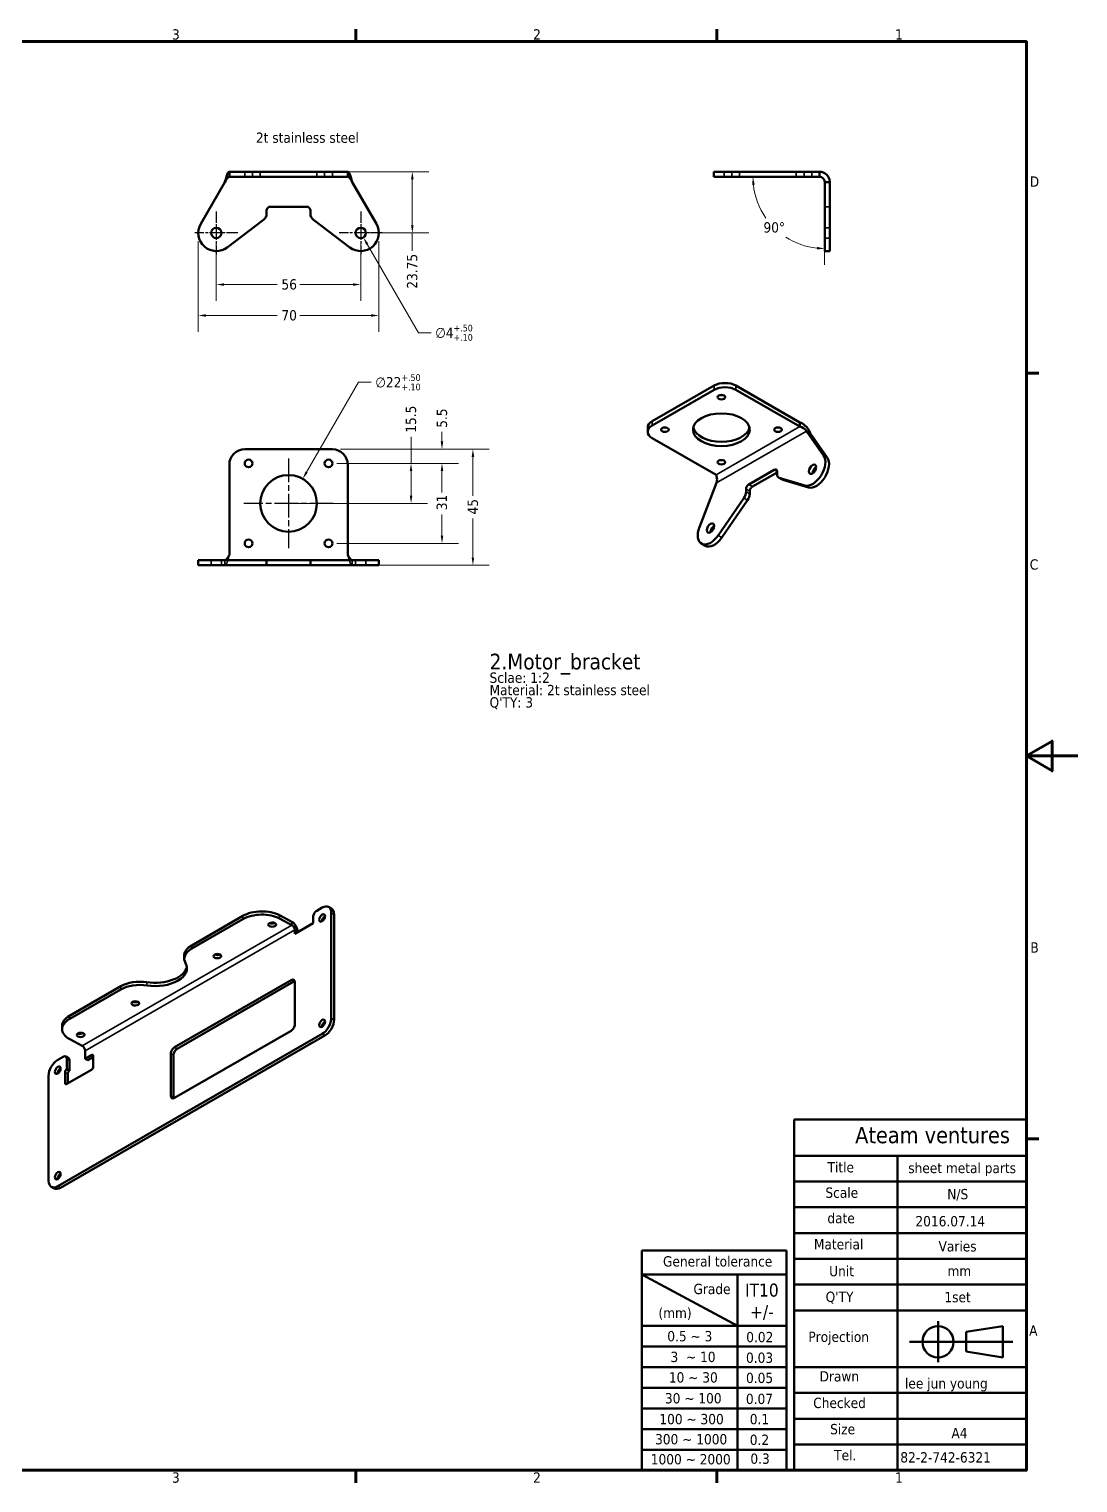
# Model space of a CAD drawing. Header units: millimetres. Extents: x 0 to 840, y 0 to 594.
# Drawn here: x 433 to 840, y 15 to 579 of the extents above; entities that cross this region are included whole.
import ezdxf
from ezdxf.enums import TextEntityAlignment as Align

# ---------------------------------------------------------------- set-up
doc = ezdxf.new("R2010")
doc.units = ezdxf.units.MM
doc.header["$LTSCALE"] = 2
doc.linetypes.add('CHAIN', pattern=[0.7087, 0.4724, -0.0591, 0.1181, -0.0591])
doc.linetypes.add('DASHED', pattern=[0.2067, 0.1654, -0.0413])
for name, color, linetype, lineweight in [('Border (ANSI)', 7, 'Continuous', 70), ('Center Mark (ANSI)', 7, 'Continuous', 25), ('Dimension (ANSI)', 7, 'Continuous', 25), ('Hidden (ANSI)', 7, 'DASHED', 35), ('Symbol (ANSI)', 7, 'Continuous', 25), ('Title (ANSI)', 7, 'Continuous', 50), ('Visible (ANSI)', 7, 'Continuous', 50), ('Visible Narrow (ANSI)', 7, 'Continuous', 35)]:
    doc.layers.add(name, color=color, linetype=linetype, lineweight=lineweight)
doc.styles.add('Note Text (ANSI)', font='tahoma.ttf')
doc.dimstyles.new('Default - mm (ANSI)', dxfattribs={"dimscale": 2, "dimtxt": 2, "dimasz": 1.5, "dimexe": 3.175, "dimexo": 1.6002, "dimgap": 0.8, "dimtad": 0, "dimtoh": 1, "dimrnd": 1e-08, "dimzin": 12, "dimdsep": 46, "dimtxsty": 'Note Text (ANSI)', "dimcen": 0.09, "dimdle": 10, "dimclrd": 256, "dimclre": 256, "dimclrt": 256, "dimadec": 1, "dimazin": 3, "dimtfac": 0.65, "dimtofl": 0, "dimtmove": 0, "dimatfit": 3, "dimfxl": 0, "dimtolj": 1, "dimtzin": 4, "dimlwd": 15, "dimlwe": 15, "dimarcsym": 0})

# ---------------------------------------------------------------- blocks, each defined once
blk = doc.blocks.new('Borders Default Border')
at = {"layer": 'Border (ANSI)'}
for p, q in [((280, 287), (280, 289.4)), ((350, 287), (350, 289.4)), ((410, 222.75), (412.4, 222.75)), ((410, 74.25), (412.4, 74.25)), ((280, 10), (280, 7.6)), ((350, 10), (350, 7.6))]:
    blk.add_line(p, q, dxfattribs=at)
at = {"layer": 'Border (ANSI)', "flags": 128}
for points in [[(10, 10), (10, 287), (410, 287), (410, 10), (10, 10)], [(420, 148.5), (410, 148.5), (415, 151.39), (415, 145.61), (410, 148.5)]]:
    blk.add_lwpolyline(points, dxfattribs=at)
at = {"layer": 'Border (ANSI)', "char_height": 2, "attachment_point": 7, "style": 'Note Text (ANSI)'}
for s, insert in [('3', (244.38, 287.36)), ('2', (314.39, 287.4)), ('1', (384.55, 287.4)), ('D', (410.67, 258.87)), ('C', (410.66, 184.59)), ('B', (410.79, 110.37)), ('A', (410.55, 36.12)), ('3', (244.38, 7.56)), ('2', (314.39, 7.6)), ('1', (384.55, 7.6))]:
    blk.add_mtext(s, dxfattribs=dict(at, insert=insert))
blk = doc.blocks.new('Title Blocks ANSI - Large')
at = {"layer": 'Title (ANSI)'}
for p, q in [((213.43, -53.73), (168.43, -53.73)), ((168.43, -53.73), (168.43, -121.73)), ((213.43, -121.73), (213.43, -53.73)), ((168.43, -60.73), (213.43, -60.73)), ((188.43, -60.73), (188.43, -121.73)), ((168.43, -65.73), (213.43, -65.73)), ((168.43, -70.73), (213.43, -70.73)), ((168.43, -75.73), (213.43, -75.73)), ((138.87, -79.09), (138.87, -121.73)), ((166.93, -79.09), (138.87, -79.09)), ((138.87, -79.09), (166.93, -79.09)), ((166.93, -83.74), (166.93, -79.09)), ((168.43, -80.73), (213.43, -80.73)), ((138.87, -83.74), (166.93, -83.74)), ((138.87, -83.74), (157.45, -93.73)), ((157.45, -83.74), (157.45, -121.73)), ((166.93, -83.74), (166.93, -121.73)), ((168.43, -85.73), (213.43, -85.73)), ((168.43, -90.73), (213.43, -90.73)), ((196.31, -92.79), (196.31, -100.79)), ((138.87, -93.73), (166.93, -93.73)), ((208.89, -93.78), (201.74, -94.91)), ((201.74, -94.91), (201.74, -98.69)), ((208.89, -93.78), (208.89, -99.84)), ((138.87, -97.73), (166.93, -97.73)), ((190.81, -96.83), (210.84, -96.83)), ((208.89, -99.84), (201.74, -98.69)), ((138.87, -101.73), (166.93, -101.73)), ((168.43, -101.73), (213.43, -101.73)), ((138.87, -105.73), (166.93, -105.73)), ((168.43, -106.73), (213.43, -106.73)), ((138.87, -109.73), (166.93, -109.73)), ((168.43, -111.73), (213.43, -111.73)), ((138.87, -113.73), (166.93, -113.73)), ((138.87, -117.73), (166.93, -117.73)), ((168.43, -116.73), (213.43, -116.73)), ((138.87, -121.73), (166.93, -121.73)), ((168.43, -121.73), (166.93, -121.73)), ((168.43, -121.73), (213.43, -121.73))]:
    blk.add_line(p, q, dxfattribs=at)
blk.add_circle((196.31, -96.83), 3.03, dxfattribs=at)
at = {"layer": 'Title (ANSI)', "style": 'Note Text (ANSI)'}
for s, p in [('2016.07.14', (191.93, -75.03)), ('Varies', (196.42, -79.9)), ('mm', (198.14, -84.68)), ('1set', (197.55, -89.75)), ('lee jun young', (189.91, -106.47))]:
    blk.add_text(s, height=2, dxfattribs=at).set_placement(p, align=Align.BOTTOM_LEFT)
for s, p in [('Drawn', (173.35, -102.51)), ('Checked', (172.12, -107.66))]:
    blk.add_text(s, height=2, dxfattribs=at).set_placement(p, align=Align.TOP_LEFT)
at = {"layer": 'Title (ANSI)', "attachment_point": 1, "style": 'Note Text (ANSI)'}
for s, insert, char_height in [('\\fTahoma|b0|i0;\\H3.1750;Ateam ventures', (180.25, -55.14), 3.175), ('\\fTahoma|b0|i0;Scale', (174.48, -66.9), 2), ('\\fTahoma|b0|i0;N/S', (198.11, -67.18), 2), ('\\fTahoma|b0|i0;date', (174.86, -71.84), 2), ('\\fTahoma|b0|i0;Material', (172.26, -76.9), 2), ('\\fTahoma|b0|i0;General tolerance', (143, -80.22), 2), ('\\fTahoma|b0|i0;Unit', (175.21, -82.1), 2), ('\\fTahoma|b0|i0;Grade', (148.9, -85.57), 2), ("\\fTahoma|b0|i0;Q'TY", (174.53, -87.09), 2), ('\\fTahoma|b0|i0;0.5 ~ 3', (143.83, -94.72), 2), ('\\fTahoma|b0|i0;0.02', (159.13, -94.9), 2), ('\\fTahoma|b0|i0;Projection', (171.17, -94.84), 2), ('\\fTahoma|b0|i0;0.05', (159.09, -102.81), 2), ('\\fTahoma|b0|i0;30 ~ 100', (143.37, -106.76), 2), ('\\fTahoma|b0|i0;0.07', (159.07, -106.88), 2), ('\\fTahoma|b0|i0;100 ~ 300', (142.29, -110.8), 2), ('\\fTahoma|b0|i0;0.1', (159.82, -110.8), 2), ('\\fTahoma|b0|i0;Size', (175.4, -112.74), 2), ('\\fTahoma|b0|i0;300 ~ 1000', (141.46, -114.7), 2), ('\\fTahoma|b0|i0;A4', (198.91, -113.51), 2), ('\\fTahoma|b0|i0;Tel.', (176.18, -117.79), 2), ('\\fTahoma|b0|i0;82-2-742-6321', (189, -118.22), 2), ('\\fTahoma|b0|i0;1000 ~ 2000', (140.63, -118.58), 2)]:
    blk.add_mtext(s, dxfattribs=dict(at, insert=insert, char_height=char_height))
at = {"layer": 'Title (ANSI)', "char_height": 2, "attachment_point": 1, "style": 'Note Text (ANSI)'}
for s, insert, width in [('\\fTahoma|b0|i0;Title', (174.89, -61.97), 7.6254), ('sheet metal parts', (190.54, -62.11), 21.1475), ('\\fTahoma|b0|i0;(mm)', (142.11, -90.22), 7.6672), ('\\fTahoma|b0|i0;3  ~ 10', (144.45, -98.74), 9.081), ('\\fTahoma|b0|i0;0.03', (159.09, -98.9), 5.5653), ('\\fTahoma|b0|i0;10 ~ 30', (144.13, -102.72), 10.501), ('\\fTahoma|b0|i0;0.2', (159.82, -114.81), 5.4674), ('\\fTahoma|b0|i0;0.3', (159.94, -118.47), 5.7083)]:
    blk.add_mtext(s, dxfattribs=dict(at, insert=insert, width=width))
at = {"layer": 'Title (ANSI)', "insert": (162.16, -85.52), "char_height": 2.54, "attachment_point": 2, "line_spacing_factor": 0.987884, "style": 'Note Text (ANSI)'}
blk.add_mtext('\\fTahoma|b0|i0;\\H2.5400;IT10\\P+/-', dxfattribs=at)
blk = doc.blocks.new('*D16')
at = {"layer": 'Defpoints', "color": 0, "transparency": 16777216}
for p in [(550.89, 415.95), (540.94, 370.95), (605.43, 370.95)]:
    blk.add_point(p, dxfattribs=at)
at = {"layer": 'Dimension (ANSI)', "lineweight": 15, "transparency": 16777216}
for p, q in [((554.09, 415.95), (611.78, 415.95)), ((605.43, 412.95), (605.43, 397.85)), ((605.43, 373.95), (605.43, 389.04)), ((544.14, 370.95), (611.78, 370.95))]:
    blk.add_line(p, q, dxfattribs=at)
at = {"layer": 'Dimension (ANSI)', "transparency": 16777216}
for points in [[(604.93, 412.95), (605.93, 412.95), (605.43, 415.95)], [(604.93, 373.95), (605.93, 373.95), (605.43, 370.95)]]:
    blk.add_solid(points, dxfattribs=at)
at = {"layer": 'Dimension (ANSI)', "lineweight": 18, "transparency": 16777216, "insert": (603.39, 390.64), "char_height": 4, "attachment_point": 1, "rotation": 90, "style": 'Note Text (ANSI)'}
blk.add_mtext('\\A1;45', dxfattribs=at)
blk = doc.blocks.new('*D17')
at = {"layer": 'Defpoints', "color": 0, "transparency": 16777216}
for p in [(738.61, 521.56), (741.81, 521.56), (741.81, 518.36), (717.73, 507.65)]:
    blk.add_point(p, dxfattribs=at)
at = {"layer": 'Dimension (ANSI)', "lineweight": 15, "transparency": 16777216}
blk.add_line((741.81, 515.16), (741.81, 487.4), dxfattribs=at)
for start, end in [(186.1842, 215.0787), (237.0887, 263.8158)]:
    blk.add_arc((741.81, 521.56), 27.81, start, end, dxfattribs=at)
at = {"layer": 'Dimension (ANSI)', "transparency": 16777216}
for points in [[(713.67, 518.54), (714.67, 518.59), (714, 521.56)], [(738.84, 494.41), (738.79, 493.41), (741.81, 493.75)]]:
    blk.add_solid(points, dxfattribs=at)
at = {"layer": 'Dimension (ANSI)', "lineweight": 18, "transparency": 16777216, "insert": (718.08, 503.98), "char_height": 4, "attachment_point": 1, "style": 'Note Text (ANSI)'}
blk.add_mtext('\\A1;90°', dxfattribs=at)
blk = doc.blocks.new('*D18')
at = {"layer": 'Defpoints', "color": 0, "transparency": 16777216}
for p in [(498.94, 499.81), (568.94, 499.81), (568.94, 467.81)]:
    blk.add_point(p, dxfattribs=at)
at = {"layer": 'Dimension (ANSI)', "lineweight": 15, "transparency": 16777216}
for p, q in [((498.94, 496.61), (498.94, 461.46)), ((568.94, 496.61), (568.94, 461.46)), ((501.94, 467.81), (529.58, 467.81)), ((565.94, 467.81), (538.3, 467.81))]:
    blk.add_line(p, q, dxfattribs=at)
at = {"layer": 'Dimension (ANSI)', "transparency": 16777216}
for points in [[(501.94, 468.31), (501.94, 467.31), (498.94, 467.81)], [(565.94, 468.31), (565.94, 467.31), (568.94, 467.81)]]:
    blk.add_solid(points, dxfattribs=at)
at = {"layer": 'Dimension (ANSI)', "lineweight": 18, "transparency": 16777216, "insert": (531.18, 469.89), "char_height": 4, "attachment_point": 1, "style": 'Note Text (ANSI)'}
blk.add_mtext('\\A1;70', dxfattribs=at)
blk = doc.blocks.new('*D19')
at = {"layer": 'Defpoints', "color": 0, "transparency": 16777216}
for p in [(505.94, 499.81), (561.94, 499.81), (561.94, 479.81)]:
    blk.add_point(p, dxfattribs=at)
at = {"layer": 'Dimension (ANSI)', "lineweight": 15, "transparency": 16777216}
for p, q in [((505.94, 496.61), (505.94, 473.46)), ((561.94, 496.61), (561.94, 473.46)), ((508.94, 479.81), (529.6, 479.81)), ((558.94, 479.81), (538.29, 479.81))]:
    blk.add_line(p, q, dxfattribs=at)
at = {"layer": 'Dimension (ANSI)', "transparency": 16777216}
for points in [[(508.94, 480.31), (508.94, 479.31), (505.94, 479.81)], [(558.94, 480.31), (558.94, 479.31), (561.94, 479.81)]]:
    blk.add_solid(points, dxfattribs=at)
at = {"layer": 'Dimension (ANSI)', "lineweight": 18, "transparency": 16777216, "insert": (531.2, 481.89), "char_height": 4, "attachment_point": 1, "style": 'Note Text (ANSI)'}
blk.add_mtext('\\A1;56', dxfattribs=at)
blk = doc.blocks.new('*D20')
at = {"layer": 'Defpoints', "color": 0, "transparency": 16777216}
for p in [(550.89, 523.56), (581.94, 523.56), (561.94, 499.81)]:
    blk.add_point(p, dxfattribs=at)
at = {"layer": 'Dimension (ANSI)', "lineweight": 15, "transparency": 16777216}
for p, q in [((554.09, 523.56), (588.29, 523.56)), ((581.94, 520.56), (581.94, 502.81)), ((565.14, 499.81), (588.29, 499.81)), ((581.94, 499.81), (581.94, 492.9))]:
    blk.add_line(p, q, dxfattribs=at)
at = {"layer": 'Dimension (ANSI)', "transparency": 16777216}
for points in [[(581.44, 520.56), (582.44, 520.56), (581.94, 523.56)], [(581.44, 502.81), (582.44, 502.81), (581.94, 499.81)]]:
    blk.add_solid(points, dxfattribs=at)
at = {"layer": 'Dimension (ANSI)', "lineweight": 18, "transparency": 16777216, "insert": (579.86, 478.2), "char_height": 4, "attachment_point": 1, "rotation": 90, "style": 'Note Text (ANSI)'}
blk.add_mtext('\\A1;23.75', dxfattribs=at)
blk = doc.blocks.new('*D21')
at = {"layer": 'Defpoints', "color": 0, "transparency": 16777216}
for p in [(549.44, 410.45), (549.44, 379.45), (593.44, 379.45)]:
    blk.add_point(p, dxfattribs=at)
at = {"layer": 'Dimension (ANSI)', "lineweight": 15, "transparency": 16777216}
for p, q in [((552.64, 410.45), (599.79, 410.45)), ((593.44, 407.45), (593.44, 399.2)), ((593.44, 382.45), (593.44, 390.7)), ((552.64, 379.45), (599.79, 379.45))]:
    blk.add_line(p, q, dxfattribs=at)
at = {"layer": 'Dimension (ANSI)', "transparency": 16777216}
for points in [[(592.94, 407.45), (593.94, 407.45), (593.44, 410.45)], [(592.94, 382.45), (593.94, 382.45), (593.44, 379.45)]]:
    blk.add_solid(points, dxfattribs=at)
at = {"layer": 'Dimension (ANSI)', "lineweight": 18, "transparency": 16777216, "insert": (591.36, 392.3), "char_height": 4, "attachment_point": 1, "rotation": 90, "style": 'Note Text (ANSI)'}
blk.add_mtext('\\A1;31', dxfattribs=at)
blk = doc.blocks.new('*D22')
at = {"layer": 'Defpoints', "color": 0, "transparency": 16777216}
for p in [(550.89, 415.95), (593.44, 415.95), (549.44, 410.45)]:
    blk.add_point(p, dxfattribs=at)
at = {"layer": 'Dimension (ANSI)', "lineweight": 15, "transparency": 16777216}
for p, q in [((593.44, 418.95), (593.44, 422.66)), ((554.09, 415.95), (599.79, 415.95)), ((552.64, 410.45), (599.79, 410.45)), ((593.44, 407.45), (593.44, 404.45))]:
    blk.add_line(p, q, dxfattribs=at)
at = {"layer": 'Dimension (ANSI)', "transparency": 16777216}
for points in [[(592.94, 418.95), (593.94, 418.95), (593.44, 415.95)], [(592.94, 407.45), (593.94, 407.45), (593.44, 410.45)]]:
    blk.add_solid(points, dxfattribs=at)
at = {"layer": 'Dimension (ANSI)', "lineweight": 18, "transparency": 16777216, "insert": (591.4, 424.26), "char_height": 4, "attachment_point": 1, "rotation": 90, "style": 'Note Text (ANSI)'}
blk.add_mtext('\\A1;5.5', dxfattribs=at)
blk = doc.blocks.new('*D23')
at = {"layer": 'Defpoints', "color": 0, "transparency": 16777216}
for p in [(549.44, 410.45), (581.44, 410.45), (533.94, 394.95)]:
    blk.add_point(p, dxfattribs=at)
at = {"layer": 'Dimension (ANSI)', "lineweight": 15, "transparency": 16777216}
for p, q in [((581.44, 410.45), (581.44, 420.74)), ((552.64, 410.45), (587.79, 410.45)), ((581.44, 397.95), (581.44, 407.45)), ((537.14, 394.95), (587.79, 394.95))]:
    blk.add_line(p, q, dxfattribs=at)
at = {"layer": 'Dimension (ANSI)', "transparency": 16777216}
for points in [[(580.94, 407.45), (581.94, 407.45), (581.44, 410.45)], [(580.94, 397.95), (581.94, 397.95), (581.44, 394.95)]]:
    blk.add_solid(points, dxfattribs=at)
at = {"layer": 'Dimension (ANSI)', "lineweight": 18, "transparency": 16777216, "insert": (579.39, 422.34), "char_height": 4, "attachment_point": 1, "rotation": 90, "style": 'Note Text (ANSI)'}
blk.add_mtext('\\A1;15.5', dxfattribs=at)
blk = doc.blocks.new('*D39')
at = {"layer": 'Defpoints', "color": 0, "transparency": 16777216}
for p in [(560.94, 501.54), (562.94, 498.08)]:
    blk.add_point(p, dxfattribs=at)
at = {"layer": 'Dimension (ANSI)', "lineweight": 15, "transparency": 16777216}
for p, q in [((561.76, 499.81), (562.12, 499.81)), ((561.94, 499.63), (561.94, 499.99)), ((584.29, 461.1), (564.44, 495.48)), ((589.22, 461.1), (584.29, 461.1))]:
    blk.add_line(p, q, dxfattribs=at)
at = {"layer": 'Dimension (ANSI)', "transparency": 16777216}
blk.add_solid([(564.88, 495.73), (564.01, 495.23), (562.94, 498.08)], dxfattribs=at)
at = {"layer": 'Dimension (ANSI)', "lineweight": 18, "transparency": 16777216, "insert": (590.82, 464.24), "char_height": 4, "attachment_point": 1, "style": 'Note Text (ANSI)'}
blk.add_mtext('\\A1;∅4{\\H2.600000;\\S+.50^ +.10;}', dxfattribs=at)
blk = doc.blocks.new('*D40')
at = {"layer": 'Defpoints', "color": 0, "transparency": 16777216}
for p in [(539.44, 404.47), (528.44, 385.42)]:
    blk.add_point(p, dxfattribs=at)
at = {"layer": 'Dimension (ANSI)', "lineweight": 15, "transparency": 16777216}
for p, q in [((561.05, 441.9), (540.94, 407.07)), ((565.98, 441.9), (561.05, 441.9)), ((533.76, 394.95), (534.12, 394.95)), ((533.94, 394.77), (533.94, 395.13))]:
    blk.add_line(p, q, dxfattribs=at)
at = {"layer": 'Dimension (ANSI)', "transparency": 16777216}
blk.add_solid([(540.51, 407.32), (541.38, 406.82), (539.44, 404.47)], dxfattribs=at)
at = {"layer": 'Dimension (ANSI)', "lineweight": 18, "transparency": 16777216, "insert": (567.58, 445.04), "char_height": 4, "attachment_point": 1, "style": 'Note Text (ANSI)'}
blk.add_mtext('\\A1;∅22{\\H2.600000;\\S+.50^ +.10;}', dxfattribs=at)

msp = doc.modelspace()

# ---------------------------------------------------------------- linework, layer by layer
at = {"layer": 'Center Mark (ANSI)', "linetype": 'CHAIN', "ltscale": 4.638536}
for p, q in [((505.9433, 508.1577), (505.9433, 491.4577)), ((561.9433, 508.1577), (561.9433, 491.4577)), ((514.2933, 499.8077), (497.5933, 499.8077)), ((570.2933, 499.8077), (553.5933, 499.8077))]:
    msp.add_line(p, q, dxfattribs=at)
at = {"layer": 'Center Mark (ANSI)', "linetype": 'CHAIN', "ltscale": 9.638264}
for p, q in [((533.9433, 412.2951), (533.9433, 377.5951)), ((551.2933, 394.9451), (516.5933, 394.9451))]:
    msp.add_line(p, q, dxfattribs=at)
at = {"layer": 'Hidden (ANSI)', "ltscale": 1.904597}
for p, q in [((516.9433, 521.5577), (516.9433, 523.5577)), ((519.9433, 521.5577), (519.9433, 523.5577)), ((522.9433, 521.5577), (522.9433, 523.5577)), ((544.9433, 521.5577), (544.9433, 523.5577)), ((547.9433, 521.5577), (547.9433, 523.5577)), ((550.9433, 521.5577), (550.9433, 523.5577)), ((702.8122, 521.5577), (702.8122, 523.5577)), ((705.8122, 521.5577), (705.8122, 523.5577)), ((708.8122, 521.5577), (708.8122, 523.5577)), ((730.8122, 521.5577), (730.8122, 523.5577)), ((733.8122, 521.5577), (733.8122, 523.5577)), ((736.8122, 521.5577), (736.8122, 523.5577)), ((743.8122, 510.0077), (741.8122, 510.0077)), ((743.8122, 501.8077), (741.8122, 501.8077)), ((743.8122, 497.8077), (741.8122, 497.8077)), ((503.9433, 370.9451), (503.9433, 372.9451)), ((507.9433, 370.9451), (507.9433, 372.9451)), ((509.2631, 372.9451), (509.2631, 370.9451)), ((558.6236, 370.9451), (558.6236, 372.9451)), ((559.9433, 370.9451), (559.9433, 372.9451)), ((563.9433, 370.9451), (563.9433, 372.9451))]:
    msp.add_line(p, q, dxfattribs=at)
at = {"layer": 'Hidden (ANSI)', "ltscale": 6.20188}
for points in [[(510.9951, 374.9451), (510.6312, 373.625), (510.2673, 372.325), (509.9034, 371.6008), (509.6899, 371.176), (509.4765, 370.9451), (509.2631, 370.9451)], [(558.6236, 370.9451), (558.2596, 370.9451), (557.8957, 371.647), (557.5318, 372.7508), (557.3184, 373.3981), (557.1049, 374.1709), (556.8915, 374.9451)]]:
    msp.add_open_spline(points, degree=3, knots=[0, 0, 0, 0, 0.99011606, 0.99011606, 0.99011606, 1.57079633, 1.57079633, 1.57079633, 1.57079633], dxfattribs=at)
at = {"layer": 'Visible (ANSI)'}
for p, q in [((499.8811, 503.3077), (509.2631, 519.5577)), ((510.9951, 523.5577), (516.9951, 523.5577)), ((510.9951, 523.5577), (510.9951, 521.5577)), ((516.9951, 521.5577), (510.9951, 521.5577)), ((550.8915, 523.5577), (516.9951, 523.5577)), ((550.8915, 521.5577), (516.9951, 521.5577)), ((550.8915, 523.5577), (556.8915, 523.5577)), ((556.8915, 521.5577), (550.8915, 521.5577)), ((556.8915, 521.5577), (556.8915, 523.5577)), ((558.6236, 519.5577), (568.0055, 503.3077)), ((698.8122, 523.5577), (704.8122, 523.5577)), ((698.8122, 523.5577), (698.8122, 521.5577)), ((704.8122, 521.5577), (698.8122, 521.5577)), ((739.8122, 523.5577), (704.8122, 523.5577)), ((739.8122, 521.5577), (704.8122, 521.5577)), ((739.8122, 521.5577), (739.8122, 523.5577)), ((741.8122, 519.5577), (741.8122, 503.3077)), ((743.8122, 519.5577), (741.8122, 519.5577)), ((743.8122, 503.3077), (743.8122, 519.5577)), ((525.4433, 508.5077), (525.4433, 507.2979)), ((540.9433, 510.0077), (526.9433, 510.0077)), ((542.4433, 507.2979), (542.4433, 508.5077)), ((524.2558, 504.9073), (510.1725, 494.2296)), ((557.7142, 494.2296), (543.6308, 504.9073)), ((741.8122, 492.8077), (741.8122, 503.3077)), ((743.8122, 503.3077), (743.8122, 492.8077)), ((743.8122, 492.8077), (741.8122, 492.8077)), ((698.9153, 440.6191), (674.947, 426.8167)), ((732.1494, 426.3673), (707.4006, 440.6191)), ((698.9153, 438.984), (674.947, 425.1816)), ((732.1494, 424.7322), (707.4006, 438.984)), ((673.1896, 422.7384), (673.1896, 424.3735)), ((732.1494, 424.7322), (732.1494, 426.3673)), ((734.7883, 422.988), (741.4223, 413.5231)), ((736.2025, 422.1736), (734.7883, 422.988)), ((699.6957, 406.0434), (674.947, 420.2952)), ((742.8366, 412.7087), (736.2025, 422.1736)), ((550.8915, 415.9451), (516.9951, 415.9451)), ((510.9951, 374.9451), (510.9951, 409.9451)), ((556.8915, 374.9451), (556.8915, 409.9451)), ((722.2865, 407.9811), (712.387, 402.2803)), ((713.8012, 401.4659), (723.3472, 406.9631)), ((723.3472, 406.3765), (723.3472, 407.3656)), ((693.2512, 385.7832), (699.8852, 402.8886)), ((711.3263, 400.4432), (711.3263, 399.4542)), ((725.3856, 404.184), (723.9714, 404.9984)), ((734.1453, 401.9108), (724.1869, 404.9056)), ((725.6011, 404.0913), (735.5595, 401.0964)), ((710.4866, 397.0162), (700.5282, 382.552)), ((701.9424, 381.7376), (711.9009, 396.2018)), ((712.7406, 398.6398), (712.7406, 399.6288)), ((695.4587, 378.5098), (694.0445, 379.3242)), ((498.9433, 372.9451), (510.1725, 372.9451)), ((498.9433, 370.9451), (498.9433, 372.9451)), ((524.2558, 372.9451), (510.1725, 372.9451)), ((524.2558, 372.9451), (525.4433, 372.9451)), ((525.4433, 370.9451), (525.4433, 372.9451)), ((526.9433, 372.9451), (525.4433, 372.9451)), ((540.9433, 372.9451), (526.9433, 372.9451)), ((542.4433, 372.9451), (540.9433, 372.9451)), ((542.4433, 372.9451), (543.6308, 372.9451)), ((542.4433, 372.9451), (542.4433, 370.9451)), ((557.7142, 372.9451), (543.6308, 372.9451)), ((557.7142, 372.9451), (568.9433, 372.9451)), ((568.9433, 370.9451), (568.9433, 372.9451)), ((510.1725, 370.9451), (498.9433, 370.9451)), ((510.1725, 370.9451), (524.2558, 370.9451)), ((525.4433, 370.9451), (524.2558, 370.9451)), ((525.4433, 370.9451), (526.9433, 370.9451)), ((526.9433, 370.9451), (540.9433, 370.9451)), ((540.9433, 370.9451), (542.4433, 370.9451)), ((543.6308, 370.9451), (542.4433, 370.9451)), ((543.6308, 370.9451), (557.7142, 370.9451)), ((568.9433, 370.9451), (557.7142, 370.9451)), ((546.991, 238.2002), (544.8697, 236.9787)), ((550.5469, 237.8346), (549.4862, 238.4454)), ((516.2405, 234.9779), (496.4247, 223.5667)), ((516.2775, 233.731), (496.4617, 222.3198)), ((535.2497, 232.6571), (530.3783, 235.2657)), ((530.4154, 234.0188), (535.2868, 231.4102)), ((543.4555, 232.1583), (536.3844, 228.0863)), ((543.4555, 234.5292), (543.4555, 232.1583)), ((550.5266, 236.1485), (550.5266, 195.3529)), ((551.5872, 194.7421), (551.5872, 235.5377)), ((536.3844, 228.0863), (536.3844, 229.5525)), ((537.4451, 228.9417), (537.4451, 228.6971)), ((493.4958, 219.4858), (493.5329, 218.2389)), ((489.7154, 184.0429), (534.9702, 210.1034)), ((536.0309, 209.4927), (490.7761, 183.4321)), ((536.3844, 209.2827), (536.3844, 192.9318)), ((468.8812, 207.7055), (449.0654, 196.2943)), ((468.9182, 206.4586), (449.1024, 195.0474)), ((446.1735, 190.9665), (446.1365, 192.2134)), ((546.991, 189.2292), (444.4606, 130.1858)), ((445.5212, 129.575), (548.0517, 188.6184)), ((449.0981, 187.1913), (453.9695, 184.5827)), ((534.9702, 190.4823), (489.7154, 164.4218)), ((448.6406, 179.8657), (447.5799, 180.4765)), ((455.0672, 182.725), (455.0672, 179.6237)), ((455.0672, 179.6237), (457.542, 181.0489)), ((458.2491, 180.6386), (458.2491, 176.5508)), ((488.3012, 165.2425), (488.3012, 181.5934)), ((489.3618, 180.9826), (489.3618, 164.6317)), ((446.5819, 180.3785), (444.4606, 179.1569)), ((447.9961, 175.5518), (447.9961, 179.5578)), ((449.0568, 174.941), (447.9961, 175.5518)), ((457.542, 175.3261), (447.9961, 169.8289)), ((449.0568, 178.947), (449.0568, 174.941)), ((455.0672, 179.6237), (456.1278, 179.0129)), ((458.2491, 180.2345), (456.1278, 179.0129)), ((440.925, 132.2376), (440.925, 173.0332)), ((447.289, 170.2393), (447.289, 174.327)), ((448.3496, 173.7162), (448.3496, 170.0325)), ((443.0261, 129.3298), (441.9654, 129.9406))]:
    msp.add_line(p, q, dxfattribs=at)
for centre, radius in [((505.9433, 499.8077), 2), ((561.9433, 499.8077), 2), ((518.4433, 410.4451), 1.5), ((549.4433, 410.4451), 1.5), ((533.9433, 394.9451), 11), ((518.4433, 379.4451), 1.5), ((549.4433, 379.4451), 1.5)]:
    msp.add_circle(centre, radius, dxfattribs=at)
for centre, radius, start, end in [((526.9433, 508.5077), 1.5, 90, 180), ((540.9433, 508.5077), 1.5, 0, 90), ((505.9433, 499.8077), 7, 150, 307.168594), ((522.4433, 507.2979), 3, 307.168594, 0), ((545.4433, 507.2979), 3, 180, 232.831406), ((561.9433, 499.8077), 7, 232.831406, 30), ((516.9951, 409.9451), 6, 90, 180), ((550.8915, 409.9451), 6, 0, 90)]:
    msp.add_arc(centre, radius, start, end, dxfattribs=at)
for centre, major_axis, ratio, start_param, end_param in [((703.158, 438.1759), (-6, 0), 0.5758617, 3.92699082, 5.49778714), ((703.158, 436.5408), (6, 0), 0.5758617, 0.78539816, 2.35619449), ((701.7804, 437.7898), (1.5, 0), 0.5758617, 4.38368757, 5.04109039), ((679.1896, 422.7384), (-6, 0), 0.5758617, 5.49778714, 7.06858347), ((679.1896, 424.3735), (-6, 0), 0.5758617, 5.49778714, 6.28318531), ((679.8601, 425.1668), (1.5, 0), 0.5758617, 4.38368757, 5.04109039), ((701.7804, 425.1668), (-11, 0), 0.5758617, 0.12942407, 3.01216859), ((723.7007, 425.1668), (1.5, 0), 0.5758617, 4.38368757, 5.04109039), ((701.7804, 412.5437), (1.5, 0), 0.5758617, 4.38368757, 5.04109039), ((737.1357, 408.1932), (3.4932, 6.0661), 0.57809312, 3.27634276, 6.01945221), ((738.55, 407.3788), (-3.4932, -6.0661), 0.57809312, 0.13475011, 2.87785956), ((722.2865, 406.7548), (0.7485, 1.2999), 0.57809312, 5.49585344, 7.06664976), ((725.4685, 407.5981), (-1.4971, -2.5998), 0.57809312, 5.49585344, 6.41793541), ((738.55, 407.3788), (-0.9981, -1.7332), 0.57809312, 3.92506456, 5.4997134), ((712.387, 401.054), (-0.7485, -1.2999), 0.57809312, 3.92505711, 5.49585344), ((713.8012, 400.2396), (0.7485, 1.2999), 0.57809312, 0.78346445, 2.35426078), ((726.8827, 406.7837), (-1.4971, -2.5998), 0.57809312, 0, 0.13475011), ((709.205, 398.2326), (-1.4971, -2.5998), 0.57809312, 1.4321788, 2.35426078), ((710.6192, 397.4182), (1.4971, 2.5998), 0.57809312, 4.57377146, 5.49585344), ((697.5378, 385.3902), (-3.4932, -6.0661), 0.57809312, 4.97225466, 7.71536411), ((698.952, 384.5759), (-0.9981, -1.7332), 0.57809312, 3.92506456, 5.4997134), ((698.952, 384.5759), (-3.4932, -6.0661), 0.57809312, 0, 1.4321788), ((523.3073, 231.1937), (-9.9956, -0.2967), 0.55533574, 3.91020134, 5.48099767), ((544.8697, 235.3436), (0.9981, 1.7332), 0.57809312, 0.78346445, 2.35426078), ((546.991, 234.1125), (2.4952, 4.3329), 0.57809312, 5.49585344, 7.06664976), ((548.0517, 233.5017), (2.4952, 4.3329), 0.57809312, 5.49585344, 6.28318531), ((523.3443, 229.9468), (9.9956, 0.2967), 0.55533574, 0.76860869, 2.33940502), ((527.5495, 232.8513), (1.4993, 0.0445), 0.55533574, 3.98778183, 5.43699613), ((535.3238, 230.1633), (-1.4971, 2.5998), 0.57809312, 3.92892453, 5.53462744), ((535.3238, 230.1633), (0.7485, -1.2999), 0.57809312, 0.78733187, 2.39303478), ((548.0517, 233.5835), (-0.7985, -1.3865), 0.57809312, 3.86458908, 5.56018888), ((503.5285, 218.5356), (-9.9956, -0.2967), 0.55533574, 5.48099767, 6.57744607), ((503.4914, 219.7825), (-9.9956, -0.2967), 0.55533574, 5.48099767, 6.28318531), ((506.3363, 220.6354), (1.4993, 0.0445), 0.55533574, 3.98778183, 5.43699613), ((482.6529, 215.6361), (11.8882, 0.3529), 0.55533574, 4.38454927, 6.18861058), ((482.69, 214.3892), (11.8882, 0.3529), 0.55533574, 4.38454927, 6.57744607), ((475.948, 203.9213), (-9.9956, -0.2967), 0.55533574, 4.38454927, 5.48099767), ((475.985, 202.6744), (9.9956, 0.2967), 0.55533574, 1.24295662, 2.33940502), ((534.9702, 208.4684), (0.9981, 1.7332), 0.57809312, 5.49585344, 7.06664976), ((536.0309, 207.8576), (0.9981, 1.7332), 0.57809312, 0.5577842, 0.78346445), ((474.5165, 202.3116), (1.4993, 0.0445), 0.55533574, 3.98778183, 5.43699613), ((456.1321, 192.5101), (-9.9956, -0.2967), 0.55533574, 5.48099767, 6.28318531), ((456.1691, 191.2632), (-9.9956, -0.2967), 0.55533574, 5.48099767, 7.051794), ((534.9702, 192.1174), (0.9981, 1.7332), 0.57809312, 3.92505711, 5.49585344), ((548.0517, 192.7061), (-0.7985, -1.3865), 0.57809312, 3.86458908, 5.56018888), ((546.991, 193.3169), (-2.4952, -4.3329), 0.57809312, 0.78346445, 2.35426078), ((548.0517, 192.7061), (2.4952, 4.3329), 0.57809312, 3.92505711, 5.49585344), ((453.3033, 190.0957), (1.4993, 0.0445), 0.55533574, 3.98778183, 5.43699613), ((446.5819, 178.7434), (0.9981, 1.7332), 0.57809312, 5.49585344, 7.06664976), ((454.0065, 183.3358), (0.7485, -1.2999), 0.57809312, 0.78733187, 2.39303478), ((457.542, 180.2314), (0.499, 0.8666), 0.57809312, 5.49585344, 7.06664976), ((489.7154, 182.4078), (-0.9981, -1.7332), 0.57809312, 3.92505711, 5.49585344), ((490.7761, 181.797), (0.9981, 1.7332), 0.57809312, 0.78346445, 2.35426078), ((444.4606, 175.0691), (2.4952, 4.3329), 0.57809312, 0.78346445, 2.35426078), ((445.5212, 174.5401), (-0.7985, -1.3865), 0.57809312, 3.86458908, 5.56018888), ((447.9961, 174.7342), (-0.499, -0.8666), 0.57809312, 3.92505711, 5.49585344), ((449.0568, 174.1234), (0.499, 0.8666), 0.57809312, 0.78346445, 2.35426078), ((447.6425, 178.1326), (0.9981, 1.7332), 0.57809312, 5.49585344, 6.28318531), ((457.542, 176.1436), (0.499, 0.8666), 0.57809312, 3.92505711, 5.49585344), ((447.9961, 170.6465), (-0.499, -0.8666), 0.57809312, 5.49585344, 7.06664976), ((489.7154, 166.0569), (-0.9981, -1.7332), 0.57809312, 5.49585344, 7.06664976), ((490.7761, 165.4461), (0.9981, 1.7332), 0.57809312, 2.35426078, 2.58380845), ((444.4606, 134.2735), (-2.4952, -4.3329), 0.57809312, 5.49585344, 7.06664976), ((445.5212, 133.6627), (-0.7985, -1.3865), 0.57809312, 3.86458908, 5.56018888), ((445.5212, 133.6627), (-2.4952, -4.3329), 0.57809312, 0, 0.78346445)]:
    msp.add_ellipse(centre, major_axis=major_axis, ratio=ratio, start_param=start_param, end_param=end_param, dxfattribs=at)
for centre, major_axis, ratio in [((701.7804, 436.1548), (-1.5, 0), 0.5758617), ((701.7804, 423.5317), (-11, 0), 0.5758617), ((679.8601, 423.5317), (-1.5, 0), 0.5758617), ((723.7007, 423.5317), (-1.5, 0), 0.5758617), ((701.7804, 410.9086), (-1.5, 0), 0.5758617), ((737.1357, 408.1932), (0.9981, 1.7332), 0.57809312), ((697.5378, 385.3902), (0.9981, 1.7332), 0.57809312), ((527.5865, 231.6044), (-1.4993, -0.0445), 0.55533574), ((546.991, 234.1943), (0.7985, 1.3865), 0.57809312), ((506.3733, 219.3885), (-1.4993, -0.0445), 0.55533574), ((474.5535, 201.0647), (-1.4993, -0.0445), 0.55533574), ((546.991, 193.3169), (0.7985, 1.3865), 0.57809312), ((453.3403, 188.8488), (-1.4993, -0.0445), 0.55533574), ((444.4606, 175.1509), (0.7985, 1.3865), 0.57809312), ((444.4606, 134.2735), (0.7985, 1.3865), 0.57809312)]:
    msp.add_ellipse(centre, major_axis=major_axis, ratio=ratio, dxfattribs=at)
for points, knots in [([(510.9951, 523.5577), (510.6312, 523.5577), (510.2673, 522.8558), (509.9034, 521.752), (509.6899, 521.1047), (509.4765, 520.3319), (509.2631, 519.5577)], [0, 0, 0, 0, 0.99011606, 0.99011606, 0.99011606, 1.57079633, 1.57079633, 1.57079633, 1.57079633]), ([(509.2631, 519.5577), (509.6959, 520.3426), (510.1286, 521.1041), (510.5614, 521.4049), (510.706, 521.5054), (510.8506, 521.5577), (510.9951, 521.5577)], [0, 0, 0, 0, 1.17745307, 1.17745307, 1.17745307, 1.57079633, 1.57079633, 1.57079633, 1.57079633]), ([(558.6236, 519.5577), (558.2596, 520.8778), (557.8957, 522.1778), (557.5318, 522.902), (557.3184, 523.3268), (557.1049, 523.5577), (556.8915, 523.5577)], [0, 0, 0, 0, 0.99011606, 0.99011606, 0.99011606, 1.57079633, 1.57079633, 1.57079633, 1.57079633]), ([(558.6236, 519.5577), (558.1908, 520.3426), (557.758, 521.1041), (557.3252, 521.4049), (557.1807, 521.5054), (557.0361, 521.5577), (556.8915, 521.5577)], [0, 0, 0, 0, 1.17745307, 1.17745307, 1.17745307, 1.57079633, 1.57079633, 1.57079633, 1.57079633]), ([(743.8122, 519.5577), (743.8122, 520.8778), (743.1103, 522.1778), (742.0065, 522.902), (741.3592, 523.3268), (740.5864, 523.5577), (739.8122, 523.5577)], [0, 0, 0, 0, 0.99011606, 0.99011606, 0.99011606, 1.57079633, 1.57079633, 1.57079633, 1.57079633]), ([(741.8122, 519.5577), (741.8122, 520.3426), (741.3037, 521.1041), (740.5787, 521.4049), (740.3365, 521.5054), (740.0744, 521.5577), (739.8122, 521.5577)], [0, 0, 0, 0, 1.17745307, 1.17745307, 1.17745307, 1.57079633, 1.57079633, 1.57079633, 1.57079633]), ([(736.2025, 422.1736), (735.9452, 423.1047), (735.1916, 424.3051), (734.1538, 425.1984), (733.5451, 425.7224), (732.8477, 426.1389), (732.1494, 426.3673)], [0, 0, 0, 0, 0.99011606, 0.99011606, 0.99011606, 1.57079633, 1.57079633, 1.57079633, 1.57079633]), ([(734.7883, 422.988), (734.4823, 423.4535), (733.8168, 424.1068), (732.9981, 424.4718), (732.7246, 424.5937), (732.437, 424.6843), (732.1494, 424.7322)], [0, 0, 0, 0, 1.17745307, 1.17745307, 1.17745307, 1.57079633, 1.57079633, 1.57079633, 1.57079633]), ([(699.8852, 402.8886), (700.1912, 403.7066), (700.1377, 404.7123), (699.9311, 405.4298), (699.862, 405.6694), (699.7789, 405.8777), (699.6957, 406.0434)], [0, 0, 0, 0, 1.17745307, 1.17745307, 1.17745307, 1.57079633, 1.57079633, 1.57079633, 1.57079633]), ([(509.2631, 372.9451), (509.6959, 372.9451), (510.1286, 373.4536), (510.5614, 374.1786), (510.706, 374.4208), (510.8506, 374.6829), (510.9951, 374.9451)], [0, 0, 0, 0, 1.17745307, 1.17745307, 1.17745307, 1.57079633, 1.57079633, 1.57079633, 1.57079633]), ([(558.6236, 372.9451), (558.1908, 372.9451), (557.758, 373.4536), (557.3252, 374.1786), (557.1807, 374.4208), (557.0361, 374.6829), (556.8915, 374.9451)], [0, 0, 0, 0, 1.17745307, 1.17745307, 1.17745307, 1.57079633, 1.57079633, 1.57079633, 1.57079633])]:
    msp.add_open_spline(points, degree=3, knots=knots, dxfattribs=at)
at = {"layer": 'Visible Narrow (ANSI)'}
for p, q in [((698.9153, 440.6191), (698.9153, 438.984)), ((707.4006, 438.984), (707.4006, 440.6191)), ((674.947, 425.1816), (674.947, 426.8167)), ((699.6957, 406.0434), (732.1494, 424.7322)), ((734.7883, 422.988), (699.8852, 402.8886)), ((742.8366, 412.7087), (741.4223, 413.5231)), ((723.3472, 407.3703), (722.2865, 407.9811)), ((712.7406, 399.6288), (711.3263, 400.4432)), ((713.8012, 401.4659), (712.387, 402.2803)), ((725.6011, 404.0913), (724.1869, 404.9056)), ((735.5595, 401.0964), (734.1453, 401.9108)), ((710.4866, 397.0162), (711.9009, 396.2018)), ((712.7406, 398.6398), (711.3263, 399.4542)), ((701.9424, 381.7376), (700.5282, 382.552)), ((453.9695, 184.5827), (535.2868, 231.4102)), ((516.2405, 234.9779), (516.2775, 233.731)), ((530.4154, 234.0188), (530.3783, 235.2657)), ((535.2868, 231.4102), (535.2497, 232.6571)), ((550.5266, 236.1485), (551.5872, 235.5377)), ((536.3844, 229.5525), (455.0672, 182.725)), ((537.4451, 228.9417), (536.3844, 229.5525)), ((496.4617, 222.3198), (496.4247, 223.5667)), ((479.0475, 208.0252), (479.0105, 209.2721)), ((534.9702, 210.1034), (536.0309, 209.4927)), ((468.8812, 207.7055), (468.9182, 206.4586)), ((449.1024, 195.0474), (449.0654, 196.2943)), ((551.5872, 194.7421), (550.5266, 195.3529)), ((546.991, 189.2292), (548.0517, 188.6184)), ((457.542, 181.0489), (458.2491, 180.6417)), ((488.3012, 181.5934), (489.3618, 180.9826)), ((490.7761, 183.4321), (489.7154, 184.0429)), ((447.9961, 179.5578), (449.0568, 178.947)), ((447.289, 174.327), (448.3496, 173.7162)), ((447.9988, 169.8305), (447.289, 170.2393)), ((489.3618, 164.6317), (488.3012, 165.2425)), ((445.5212, 129.575), (444.4606, 130.1858))]:
    msp.add_line(p, q, dxfattribs=at)

# ---------------------------------------------------------------- block references
at = {"xscale": 2, "yscale": 2, "zscale": 2}
for name, p in [('Borders Default Border', (0, 0)), ('Title Blocks ANSI - Large', (393.1374, 263.4699))]:
    msp.add_blockref(name, p, dxfattribs=at)

# ---------------------------------------------------------------- texts
at = {"layer": 'Symbol (ANSI)', "insert": (521.2959, 538.7691), "char_height": 4, "width": 40.188007, "attachment_point": 1, "style": 'Note Text (ANSI)'}
msp.add_mtext('{2t stainless steel}', dxfattribs=at)
at = {"layer": 'Symbol (ANSI)', "insert": (611.8861, 336.6548), "char_height": 4, "width": 63.102112, "attachment_point": 1, "line_spacing_factor": 0.717457, "style": 'Note Text (ANSI)'}
msp.add_mtext("{\\H1.524x;2.Motor_bracket\\P\\H0.65617x;Sclae: 1:2\\H1.7669x; \\H0.56595x;\\PMaterial: 2t stainless steel\\H1.4571x; \\H0.68632x;\\PQ'TY: 3\\H1.4194x; \\H0.70451x;\\P \\H1.3927x; }", dxfattribs=at)

# ---------------------------------------------------------------- dimensions: what is measured, and where the dimension line sits
at = {"layer": 'Dimension (ANSI)', "lineweight": 18}
for base, p1, p2, angle, override, picture, middle in [((581.9433, 523.5577), (561.9433, 499.8077), (550.8915, 523.5577), 90, {"dimtoh": 0, "dimdec": 2, "dimtp": 0, "dimtm": 0, "dimtdec": 2, "dimatfit": 2}, '*D20', (581.9433, 484.7532)), ((568.9433, 467.8077), (498.9433, 499.8077), (568.9433, 499.8077), 180, {"dimtoh": 0, "dimdec": 2, "dimtp": 0, "dimtm": 0, "dimtdec": 2, "dimatfit": 1}, '*D18', (533.9433, 467.8077)), ((561.9433, 479.8077), (505.9433, 499.8077), (561.9433, 499.8077), 180, {"dimtoh": 0, "dimdec": 2, "dimtp": 0, "dimtm": 0, "dimtdec": 2, "dimatfit": 1}, '*D19', (533.9433, 479.8077)), ((581.4433, 410.4451), (533.9433, 394.9451), (549.4433, 410.4451), 90, {"dimtoh": 0, "dimdec": 2, "dimtp": 0, "dimtm": 0, "dimtdec": 2, "dimatfit": 2}, '*D23', (581.4433, 427.231)), ((593.4433, 415.9451), (549.4433, 410.4451), (550.8915, 415.9451), 90, {"dimtoh": 0, "dimdec": 2, "dimtp": 0, "dimtm": 0, "dimtdec": 2, "dimatfit": 1}, '*D22', (593.4433, 427.7815)), ((605.4328, 370.9451), (550.8915, 415.9451), (540.9433, 370.9451), 90, {"dimtoh": 0, "dimdec": 2, "dimtp": 0, "dimtm": 0, "dimtdec": 2, "dimatfit": 1}, '*D16', (605.4328, 393.4451)), ((593.4433, 379.4451), (549.4433, 410.4451), (549.4433, 379.4451), 90, {"dimtoh": 0, "dimdec": 2, "dimtp": 0, "dimtm": 0, "dimtdec": 2, "dimatfit": 1}, '*D21', (593.4433, 394.9451))]:
    dim = msp.add_linear_dim(base=base, p1=p1, p2=p2, angle=angle, dimstyle='Default - mm (ANSI)', override=override, dxfattribs=at)
    dim.commit()
    dim.dimension.update_dxf_attribs({"geometry": picture, "text_midpoint": middle, "dimtype": 160})
dim = msp.add_angular_dim_3p(base=(717.7298, 507.6537), center=(741.8122, 521.5577), p1=(738.6118, 521.5577), p2=(741.8122, 518.3573), dimstyle='Default - mm (ANSI)', override={"dimtih": 1, "dimse1": 1, "dimadec": 1, "dimtp": 0, "dimtm": 0, "dimtdec": 0}, dxfattribs=at)
dim.commit()
dim.dimension.update_dxf_attribs({"geometry": '*D17', "text_midpoint": (722.149, 501.8945), "dimtype": 165})
for p1, p2, picture, middle in [((560.9433, 501.5397), (562.9433, 498.0756), '*D39', (597.9991, 461.105)), ((528.4433, 385.4189), (539.4433, 404.4714), '*D40', (576.2615, 441.8953))]:
    dim = msp.add_diameter_dim_2p(p1=p1, p2=p2, dimstyle='Default - mm (ANSI)', override={"dimgap": 0.8, "dimtih": 1, "dimdec": 2, "dimlfac": 1, "dimtol": 1, "dimlim": 0, "dimtp": 0.5, "dimtm": -0.1, "dimtdec": 2}, dxfattribs=at)
    dim.commit()
    dim.dimension.update_dxf_attribs({"geometry": picture, "text_midpoint": middle, "dimtype": 163})

doc.saveas('drawing.dxf')
